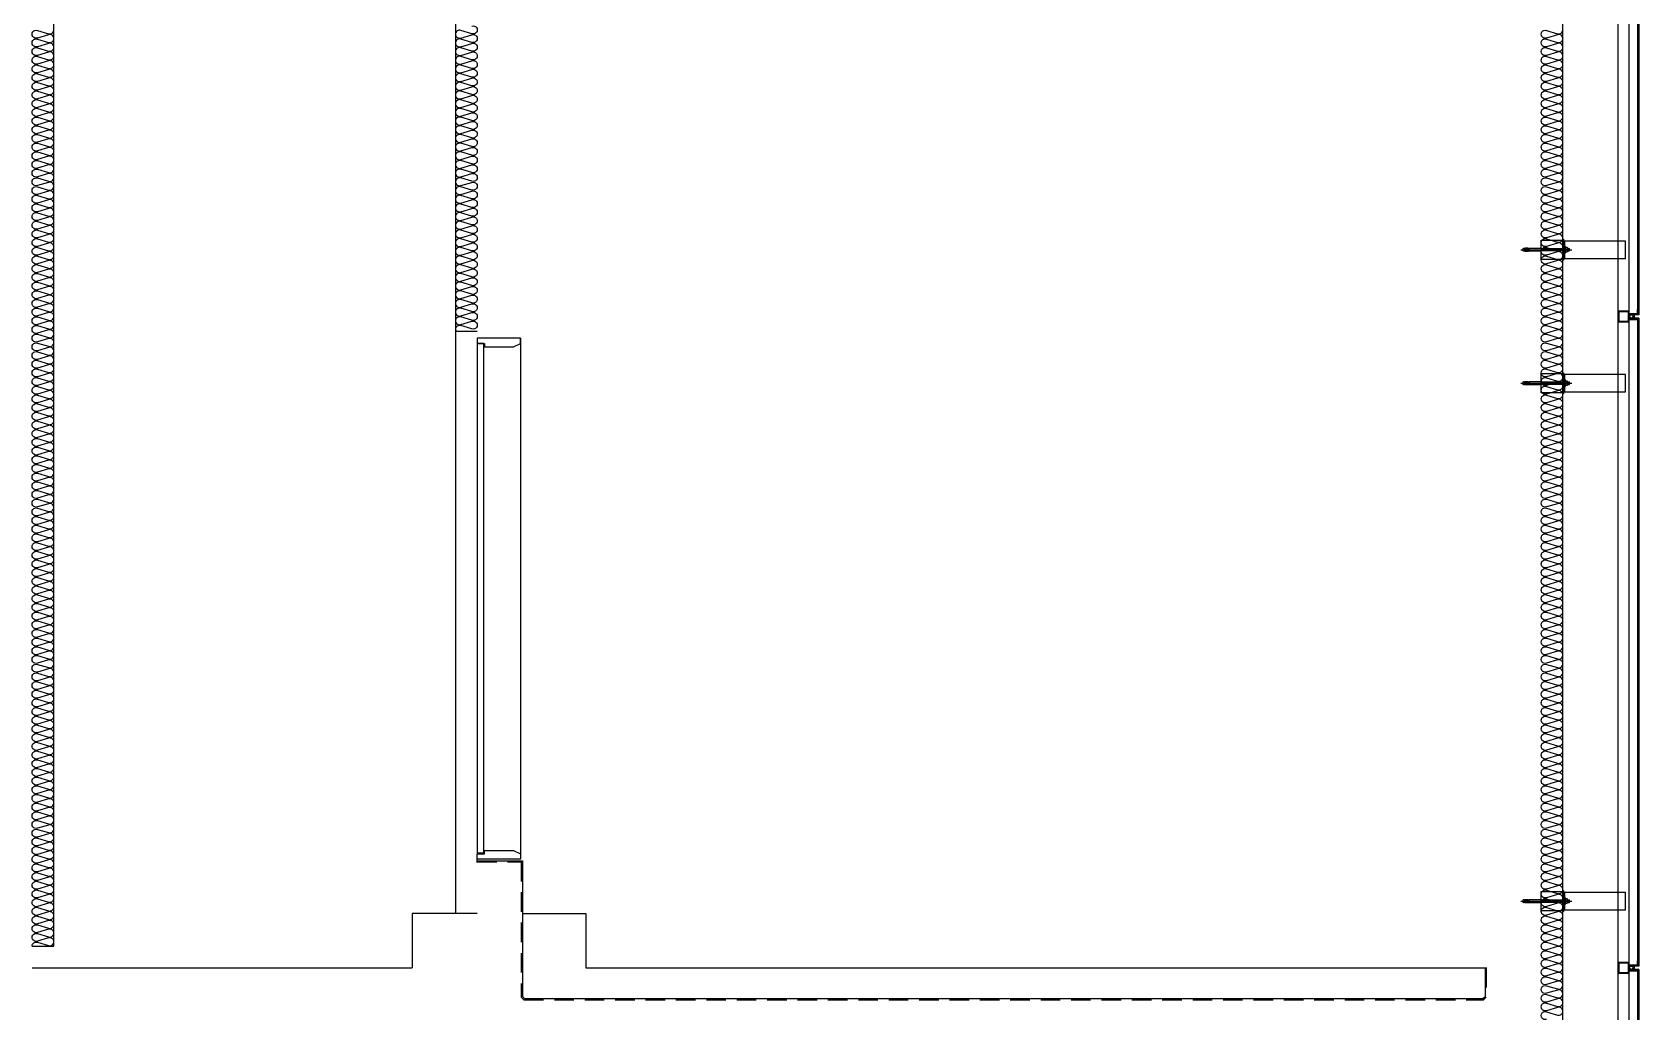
# Model space of a CAD drawing. Header units: millimetres. Extents: x 19868 to 801382, y -4805 to 85279.
# Drawn here: x 783338 to 790738, y 43476 to 47988 of the extents above; entities that cross this region are included whole.
import ezdxf

# ---------------------------------------------------------------- set-up
doc = ezdxf.new("R2010")
doc.units = ezdxf.units.MM
doc.header["$LTSCALE"] = 250
doc.linetypes.add('HID', pattern=[2.8, 1.8, -1])
for name, color, linetype in [('A-DOOR', 4, 'Continuous'), ('A-ELE8', 8, 'Continuous'), ('A-ETC-8', 8, 'Continuous'), ('A-FIN', 6, 'Continuous'), ('A-FIN-8', 8, 'Continuous'), ('A-WP', 1, 'HID'), ('ISL', 251, 'Continuous')]:
    doc.layers.add(name, color=color, linetype=linetype)

# ---------------------------------------------------------------- blocks, each defined once
blk = doc.blocks.new('A$C8ec3387b')
at = {"layer": 'A-DOOR', "linetype": 'Continuous'}
for points in [[(0, 2390), (-33, 2390), (-33, 2375), (-167, 2375), (-200, 2390), (-200, 2415), (0, 2415)], [(0, 45), (-30, 45), (-30, 2390), (0, 2390)], [(0, 40), (-33, 40), (-33, 55), (-167, 55), (-200, 40), (-200, 15), (0, 15)]]:
    blk.add_lwpolyline(points, close=True, dxfattribs=at)
at = {"layer": 'A-ELE8'}
blk.add_lwpolyline([(-200, 2415), (-200, 15)], dxfattribs=at)
blk = doc.blocks.new('A$C632c858f')
at = {"layer": 'A-ETC-8'}
blk.add_arc((-2.8, 0), 24, 341.82483, 18.17517, dxfattribs=at)
blk.add_ellipse((34, 0), major_axis=(7.59, 0), ratio=0.987937, dxfattribs=at)
blk = doc.blocks.new('A$Cae507117')
at = {"layer": 'A-ETC-8'}
for points in [[(-50, 0), (-50, -50), (0, -50), (0, 0)], [(-46.8, -3.2), (-46.8, -46.8), (-3.2, -46.8), (-3.2, -3.2)]]:
    blk.add_lwpolyline(points, close=True, dxfattribs=at)
blk = doc.blocks.new('너트 M12')
for p, q in [((-9, 0), (9, 0)), ((-9.5, -9), (-9.5, -0.5)), ((9, -9.5), (-9, -9.5)), ((0, -8.3), (0, -1.2)), ((9.5, -0.5), (9.5, -9))]:
    blk.add_line(p, q)
for centre, start, end in [((-9, -0.5), 90, 180), ((-9, -9), 180, 270), ((9, -0.5), 0, 90), ((9, -9), 270, 0)]:
    blk.add_arc(centre, 0.5, start, end)
at = {"extrusion": (0, 0, -1)}
for centre, major_axis, ratio, start_param, end_param in [((-4.8, -0.9), (-4.75, 0.31), 0.185359, -0.024388, 3.141593), ((4.8, -0.9), (4.75, 0.31), 0.185108, 3.141593, 6.30754), ((-4.8, -8.6), (4.75, 0.31), 0.187111, 0, 3.166211), ((4.8, -8.6), (-4.75, 0.31), 0.185991, 3.117121, 6.283185)]:
    blk.add_ellipse(centre, major_axis=major_axis, ratio=ratio, start_param=start_param, end_param=end_param, dxfattribs=at)
blk = doc.blocks.new('A$C5ebcaad0')
at = {"layer": 'A-ETC-8'}
for p, q in [((-439, -220.5), (-439, -229.5)), ((-437, -219), (-437.5, -219)), ((-426, -220.5), (-437, -219)), ((-431.6, -219.7), (-431.6, -221.5)), ((-415.6, -218.7), (-430.6, -218.7)), ((-426, -220.5), (-412, -220.5)), ((-415.6, -218.7), (-412.6, -218.7)), ((-412.6, -218.7), (-412.6, -231.2)), ((-412, -231), (-412, -219)), ((-409, -219), (-412, -219)), ((-409, -231), (-409, -219)), ((-355, -219), (-409, -219)), ((-355, -219), (-245.5, -219)), ((-234, -219), (-225.5, -219)), ((-234, -220.5), (-224, -220.5)), ((-225.5, -231), (-225.5, -219)), ((-224, -220.5), (-225.5, -219)), ((-224, -229.5), (-224, -220.5)), ((-449, -225), (-214, -225)), ((-437.5, -231), (-437, -231)), ((-437, -231), (-426, -229.5)), ((-431.6, -228.5), (-431.6, -230.2)), ((-431.1, -222.3), (-429.3, -223.5)), ((-431.1, -227.7), (-429.3, -226.5)), ((-430.6, -231.2), (-415.6, -231.2)), ((-421.1, -224), (-427.7, -224)), ((-421.1, -226), (-427.7, -226)), ((-426, -229.5), (-412, -229.5)), ((-420.6, -223.5), (-420.6, -223)), ((-420.6, -227), (-420.6, -226.5)), ((-416.6, -227), (-416.6, -223)), ((-415.6, -231.2), (-412.6, -231.2)), ((-412, -231), (-409, -231)), ((-409, -231), (-355, -231)), ((-245.5, -231), (-355, -231)), ((-234.2, -229.5), (-224, -229.5)), ((-234, -231), (-225.5, -231)), ((-224, -229.5), (-225.5, -231))]:
    blk.add_line(p, q, dxfattribs=at)
for points in [[(-255, -180.5), (-255, -269.5), (-355, -269.5), (-355, -180.5)], [(33.5, -185), (-251.5, -185), (-251.5, -265), (33.5, -265)], [(-251.5, -265), (-245.5, -265), (-245.5, -185), (-251.5, -185)], [(-245.5, -210), (-245.5, -240), (-243.5, -240), (-243.5, -210)]]:
    blk.add_lwpolyline(points, close=True, dxfattribs=at)
blk.add_lwpolyline([(-251.5, -177.5), (-251.5, -272.5, -0.414214), (-252.5, -273.5), (-255, -273.5), (-255, -176.5), (-252.5, -176.5, -0.414214)], format="xyb", close=True, dxfattribs=at)
for centre, radius, start, end in [((-437.5, -220.5), 1.5, 90, 180), ((-430.6, -219.7), 1, 90, 180), ((-430.6, -221.5), 1, 180, 236.30993), ((-418.6, -223), 2, 90, 180), ((-418.6, -223), 2, 0, 90), ((-437.5, -229.5), 1.5, 180, 270), ((-430.6, -228.5), 1, 123.69007, 180), ((-430.6, -230.2), 1, 180, 270), ((-427.7, -221), 3, 236.30993, 270), ((-427.7, -229), 3, 90, 123.69007), ((-421.1, -223.5), 0.5, 270, 0), ((-421.1, -226.5), 0.5, 0, 90), ((-418.6, -227), 2, 180, 270), ((-418.6, -227), 2, 270, 0)]:
    blk.add_arc(centre, radius, start, end, dxfattribs=at)
at = {"layer": 'A-ETC-8', "xscale": -1, "rotation": 90}
blk.add_blockref('너트 M12', (-243.5, -225), dxfattribs=at)

msp = doc.modelspace()

# ---------------------------------------------------------------- linework, layer by layer
at = {"layer": 'A-ELE8'}
msp.add_line((785288.2, 46608.9), (785288.2, 43928.9), dxfattribs=at)
at = {"layer": 'A-ETC-8'}
for p, q in [((790643.2, 35608.9), (790643.2, 76146.7)), ((790693.2, 35608.9), (790693.2, 76146.7))]:
    msp.add_line(p, q, dxfattribs=at)
at = {"layer": 'A-ETC-8', "elevation": 0}
for points in [[(790730.2, 46690.4), (790695.2, 46690.4), (790695.2, 46679.4), (790693.2, 46679.4), (790693.2, 46692.4), (790728.6, 46692.4, -0.226541), (790732.2, 46696.1), (790732.2, 46710.8), (790734.2, 46710.8), (790734.2, 46694.4, 0.414214)], [(790730.2, 46667.4), (790695.2, 46667.4), (790695.2, 46678.4), (790693.2, 46678.4), (790693.2, 46665.4), (790728.6, 46665.4, 0.226541), (790732.2, 46661.8), (790732.2, 46647.1), (790734.2, 46647.1), (790734.2, 46663.4, -0.414214)], [(790730.2, 43690.4), (790695.2, 43690.4), (790695.2, 43679.4), (790693.2, 43679.4), (790693.2, 43692.4), (790728.6, 43692.4, -0.226541), (790732.2, 43696.1), (790732.2, 43710.8), (790734.2, 43710.8), (790734.2, 43694.4, 0.414214)], [(790730.2, 43667.4), (790695.2, 43667.4), (790695.2, 43678.4), (790693.2, 43678.4), (790693.2, 43665.4), (790728.6, 43665.4, 0.226541), (790732.2, 43661.8), (790732.2, 43647.1), (790734.2, 43647.1), (790734.2, 43663.4, -0.414214)]]:
    msp.add_lwpolyline(points, format="xyb", close=True, dxfattribs=at)
at = {"layer": 'A-FIN'}
for p, q in [((785388.2, 43928.9), (785088.2, 43928.9)), ((785088.2, 43928.9), (785088.2, 43678.9)), ((785596.2, 43928.9), (785888.2, 43928.9)), ((785888.2, 43928.9), (785888.2, 43678.9)), ((783338.2, 43678.9), (785088.2, 43678.9)), ((785888.2, 43678.9), (790038.2, 43678.9))]:
    msp.add_line(p, q, dxfattribs=at)
for points in [[(790734.2, 46690.4), (790734.2, 49667.4)], [(790738.2, 49671.4), (790738.2, 46686.4)], [(790734.2, 43690.4), (790734.2, 46667.4)], [(790738.2, 46671.4), (790738.2, 43686.4)], [(790734.2, 41140.4), (790734.2, 43667.4)], [(790738.2, 43671.4), (790738.2, 41136.4)]]:
    msp.add_lwpolyline(points, dxfattribs=at)
at = {"layer": 'A-FIN', "elevation": 0}
for points in [[(790738.2, 46686.4), (790697.2, 46686.4), (790697.2, 46690.4), (790734.2, 46690.4)], [(790738.2, 46671.4), (790738.2, 46671.4), (790697.2, 46671.4), (790697.2, 46667.4), (790734.2, 46667.4)], [(790738.2, 46667.4), (790738.2, 46671.4)], [(790738.2, 43686.4), (790697.2, 43686.4), (790697.2, 43690.4), (790734.2, 43690.4)], [(790738.2, 43671.4), (790738.2, 43671.4), (790697.2, 43671.4), (790697.2, 43667.4), (790734.2, 43667.4)], [(790738.2, 43667.4), (790738.2, 43671.4)]]:
    msp.add_lwpolyline(points, dxfattribs=at)
at = {"layer": 'A-FIN-8'}
for p, q in [((785388.2, 44163.9), (785388.2, 44178.9)), ((785388.2, 44171.9), (785596.2, 44171.9)), ((785596.2, 44171.9), (785596.2, 43547.1)), ((790030.2, 43678.9), (790030.2, 43547.1)), ((785606.4, 43536.9), (785596.2, 43547.1)), ((785606.4, 43536.9), (790020, 43536.9)), ((790020, 43536.9), (790030.2, 43547.1))]:
    msp.add_line(p, q, dxfattribs=at)
at = {"layer": 'A-WP', "ltscale": 0.2}
for p, q in [((785603.4, 43531.9), (785591.2, 43544.1)), ((785603.4, 43531.9), (790023.1, 43531.9)), ((790023.1, 43531.9), (790035.2, 43544.1))]:
    msp.add_line(p, q, dxfattribs=at)
at = {"layer": 'A-WP', "linetype": 'HID', "ltscale": 0.2}
for points in [[(785388.2, 44166.9), (785591.2, 44166.9), (785591.2, 43544.1)], [(790035.2, 43678.9), (790035.2, 43544.1)]]:
    msp.add_lwpolyline(points, dxfattribs=at)
at = {"layer": 'ISL'}
for p, q in [((790388.2, 33878.9), (790388.2, 76128.9)), ((785388.2, 46608.9), (785288.2, 46608.9)), ((783338.2, 43778.9), (783438.2, 43778.9))]:
    msp.add_line(p, q, dxfattribs=at)
msp.add_lwpolyline([(783438.2, 43778.9), (783438.2, 52298.9), (784888.2, 52298.9), (784888.2, 51178.9), (785288.2, 51178.9), (785288.2, 46608.9)], dxfattribs=at)
for points in [[(783338.2, 43778.9, -0.509039), (783362.4, 43796.6), (783414, 43781.3, 0.509267), (783438.2, 43799, 0.509267), (783414, 43816.6), (783362.4, 43801.3, -1.372593), (783362.4, 43836.6), (783414, 43821.3, 0.509267), (783438.2, 43839, 0.509267), (783414, 43856.6), (783362.4, 43841.3, -1.372593), (783362.4, 43876.6), (783414, 43861.3, 0.509267), (783438.2, 43879, 0.509267), (783414, 43896.6), (783362.4, 43881.3, -1.372593), (783362.4, 43916.6), (783414, 43901.3, 0.509267), (783438.2, 43919, 0.509267), (783414, 43936.6), (783362.4, 43921.3, -1.372593), (783362.4, 43956.6), (783414, 43941.3, 0.509267), (783438.2, 43959, 0.509267), (783414, 43976.6), (783362.4, 43961.3, -1.372593), (783362.4, 43996.6), (783414, 43981.3, 0.509267), (783438.2, 43999, 0.509267), (783414, 44016.6), (783362.4, 44001.3, -1.372593), (783362.4, 44036.6), (783414, 44021.3, 0.509267), (783438.2, 44039, 0.509267), (783414, 44056.6), (783362.4, 44041.3, -1.372593), (783362.4, 44076.6), (783414, 44061.3, 0.509267), (783438.2, 44079, 0.509267), (783414, 44096.6), (783362.4, 44081.3, -1.372593), (783362.4, 44116.6), (783414, 44101.3, 0.509267), (783438.2, 44119, 0.509267), (783414, 44136.6), (783362.4, 44121.3, -1.372593), (783362.4, 44156.6), (783414, 44141.3, 0.509267), (783438.2, 44159, 0.509267), (783414, 44176.6), (783362.4, 44161.3, -1.372593), (783362.4, 44196.6), (783414, 44181.3, 0.509267), (783438.2, 44199, 0.509267), (783414, 44216.6), (783362.4, 44201.3, -1.372593), (783362.4, 44236.6), (783414, 44221.3, 0.509267), (783438.2, 44239, 0.509267), (783414, 44256.6), (783362.4, 44241.3, -1.372593), (783362.4, 44276.6), (783414, 44261.3, 0.509267), (783438.2, 44279, 0.509267), (783414, 44296.6), (783362.4, 44281.3, -1.372593), (783362.4, 44316.6), (783414, 44301.3, 0.509267), (783438.2, 44319, 0.509267), (783414, 44336.6), (783362.4, 44321.3, -1.372593), (783362.4, 44356.6), (783414, 44341.3, 0.509267), (783438.2, 44359, 0.509267), (783414, 44376.6), (783362.4, 44361.3, -1.372593), (783362.4, 44396.6), (783414, 44381.3, 0.509267), (783438.2, 44399, 0.509267), (783414, 44416.6), (783362.4, 44401.3, -1.372593), (783362.4, 44436.6), (783414, 44421.3, 0.509267), (783438.2, 44439, 0.509267), (783414, 44456.6), (783362.4, 44441.3, -1.372593), (783362.4, 44476.6), (783414, 44461.3, 0.509267), (783438.2, 44479, 0.509267), (783414, 44496.6), (783362.4, 44481.3, -1.372593), (783362.4, 44516.6), (783414, 44501.3, 0.509267), (783438.2, 44519, 0.509267), (783414, 44536.6), (783362.4, 44521.3, -1.372593), (783362.4, 44556.6), (783414, 44541.3, 0.509267), (783438.2, 44559, 0.509267), (783414, 44576.6), (783362.4, 44561.3, -1.372593), (783362.4, 44596.6), (783414, 44581.3, 0.509267), (783438.2, 44599, 0.509267), (783414, 44616.6), (783362.4, 44601.3, -1.372593), (783362.4, 44636.6), (783414, 44621.3, 0.509267), (783438.2, 44639, 0.509267), (783414, 44656.6), (783362.4, 44641.3, -1.372593), (783362.4, 44676.6), (783414, 44661.3, 0.509267), (783438.2, 44679, 0.509267), (783414, 44696.6), (783362.4, 44681.3, -1.372593), (783362.4, 44716.6), (783414, 44701.3, 0.509267), (783438.2, 44719, 0.509267), (783414, 44736.6), (783362.4, 44721.3, -1.372593), (783362.4, 44756.6), (783414, 44741.3, 0.509267), (783438.2, 44759, 0.509267), (783414, 44776.6), (783362.4, 44761.3, -1.372593), (783362.4, 44796.6), (783414, 44781.3, 0.509267), (783438.2, 44799, 0.509267), (783414, 44816.6), (783362.4, 44801.3, -1.372593), (783362.4, 44836.6), (783414, 44821.3, 0.509267), (783438.2, 44839, 0.509267), (783414, 44856.6), (783362.4, 44841.3, -1.372593), (783362.4, 44876.6), (783414, 44861.3, 0.509267), (783438.2, 44879, 0.509267), (783414, 44896.6), (783362.4, 44881.3, -1.372593), (783362.4, 44916.6), (783414, 44901.3, 0.509267), (783438.2, 44919, 0.509267), (783414, 44936.6), (783362.4, 44921.3, -1.372593), (783362.4, 44956.6), (783414, 44941.3, 0.509267), (783438.2, 44959, 0.509267), (783414, 44976.6), (783362.4, 44961.3, -1.372593), (783362.4, 44996.6), (783414, 44981.3, 0.509267), (783438.2, 44999, 0.509267), (783414, 45016.6), (783362.4, 45001.3, -1.372593), (783362.4, 45036.6), (783414, 45021.3, 0.509267), (783438.2, 45039, 0.509267), (783414, 45056.6), (783362.4, 45041.3, -1.372593), (783362.4, 45076.6), (783414, 45061.3, 0.509267), (783438.2, 45079, 0.509267), (783414, 45096.6), (783362.4, 45081.3, -1.372593), (783362.4, 45116.6), (783414, 45101.3, 0.509267), (783438.2, 45119, 0.509267), (783414, 45136.6), (783362.4, 45121.3, -1.372593), (783362.4, 45156.6), (783414, 45141.3, 0.509267), (783438.2, 45159, 0.509267), (783414, 45176.6), (783362.4, 45161.3, -1.372593), (783362.4, 45196.6), (783414, 45181.3, 0.509267), (783438.2, 45199, 0.509267), (783414, 45216.6), (783362.4, 45201.3, -1.372593), (783362.4, 45236.6), (783414, 45221.3, 0.509267), (783438.2, 45239, 0.509267), (783414, 45256.6), (783362.4, 45241.3, -1.372593), (783362.4, 45276.6), (783414, 45261.3, 0.509267), (783438.2, 45279, 0.509267), (783414, 45296.6), (783362.4, 45281.3, -1.372593), (783362.4, 45316.6), (783414, 45301.3, 0.509267), (783438.2, 45319, 0.509267), (783414, 45336.6), (783362.4, 45321.3, -1.372593), (783362.4, 45356.6), (783414, 45341.3, 0.509267), (783438.2, 45359, 0.509267), (783414, 45376.6), (783362.4, 45361.3, -1.372593), (783362.4, 45396.6), (783414, 45381.3, 0.509267), (783438.2, 45399, 0.509267), (783414, 45416.6), (783362.4, 45401.3, -1.372593), (783362.4, 45436.6), (783414, 45421.3, 0.509267), (783438.2, 45439, 0.509267), (783414, 45456.6), (783362.4, 45441.3, -1.372593), (783362.4, 45476.6), (783414, 45461.3, 0.509267), (783438.2, 45479, 0.509267), (783414, 45496.6), (783362.4, 45481.3, -1.372593), (783362.4, 45516.6), (783414, 45501.3, 0.509267), (783438.2, 45519, 0.509267), (783414, 45536.6), (783362.4, 45521.3, -1.372593), (783362.4, 45556.6), (783414, 45541.3, 0.509267), (783438.2, 45559, 0.509267), (783414, 45576.6), (783362.4, 45561.3, -1.372593), (783362.4, 45596.6), (783414, 45581.3, 0.509267), (783438.2, 45599, 0.509267), (783414, 45616.6), (783362.4, 45601.3, -1.372593), (783362.4, 45636.6), (783414, 45621.3, 0.509267), (783438.2, 45639, 0.509267), (783414, 45656.6), (783362.4, 45641.3, -1.372593), (783362.4, 45676.6), (783414, 45661.3, 0.509267), (783438.2, 45679, 0.509267), (783414, 45696.6), (783362.4, 45681.3, -1.372593), (783362.4, 45716.6), (783414, 45701.3, 0.509267), (783438.2, 45719, 0.509267), (783414, 45736.6), (783362.4, 45721.3, -1.372593), (783362.4, 45756.6), (783414, 45741.3, 0.509267), (783438.2, 45759, 0.509267), (783414, 45776.6), (783362.4, 45761.3, -1.372593), (783362.4, 45796.6), (783414, 45781.3, 0.509267), (783438.2, 45799, 0.509267), (783414, 45816.6), (783362.4, 45801.3, -1.372593), (783362.4, 45836.6), (783414, 45821.3, 0.509267), (783438.2, 45839, 0.509267), (783414, 45856.6), (783362.4, 45841.3, -1.372593), (783362.4, 45876.6), (783414, 45861.3, 0.509267), (783438.2, 45879, 0.509267), (783414, 45896.6), (783362.4, 45881.3, -1.372593), (783362.4, 45916.6), (783414, 45901.3, 0.509267), (783438.2, 45919, 0.509267), (783414, 45936.6), (783362.4, 45921.3, -1.372593), (783362.4, 45956.6), (783414, 45941.3, 0.509267), (783438.2, 45959, 0.509267), (783414, 45976.6), (783362.4, 45961.3, -1.372593), (783362.4, 45996.6), (783414, 45981.3, 0.509267), (783438.2, 45999, 0.509267), (783414, 46016.6), (783362.4, 46001.3, -1.372593), (783362.4, 46036.6), (783414, 46021.3, 0.509267), (783438.2, 46039, 0.509267), (783414, 46056.6), (783362.4, 46041.3, -1.372593), (783362.4, 46076.6), (783414, 46061.3, 0.509267), (783438.2, 46079, 0.509267), (783414, 46096.6), (783362.4, 46081.3, -1.372593), (783362.4, 46116.6), (783414, 46101.3, 0.509267), (783438.2, 46119, 0.509267), (783414, 46136.6), (783362.4, 46121.3, -1.372593), (783362.4, 46156.6), (783414, 46141.3, 0.509267), (783438.2, 46159, 0.509267), (783414, 46176.6), (783362.4, 46161.3, -1.372593), (783362.4, 46196.6), (783414, 46181.3, 0.509267), (783438.2, 46199, 0.509267), (783414, 46216.6), (783362.4, 46201.3, -1.372593), (783362.4, 46236.6), (783414, 46221.3, 0.509267), (783438.2, 46239, 0.509267), (783414, 46256.6), (783362.4, 46241.3, -1.372593), (783362.4, 46276.6), (783414, 46261.3, 0.509267), (783438.2, 46279, 0.509267), (783414, 46296.6), (783362.4, 46281.3, -1.372593), (783362.4, 46316.6), (783414, 46301.3, 0.509267), (783438.2, 46319, 0.509267), (783414, 46336.6), (783362.4, 46321.3, -1.372593), (783362.4, 46356.6), (783414, 46341.3, 0.509267), (783438.2, 46359, 0.509267), (783414, 46376.6), (783362.4, 46361.3, -1.372593), (783362.4, 46396.6), (783414, 46381.3, 0.509267), (783438.2, 46399, 0.509267), (783414, 46416.6), (783362.4, 46401.3, -1.372593), (783362.4, 46436.6), (783414, 46421.3, 0.509267), (783438.2, 46439, 0.509267), (783414, 46456.6), (783362.4, 46441.3, -1.372593), (783362.4, 46476.6), (783414, 46461.3, 0.509267), (783438.2, 46479, 0.509267), (783414, 46496.6), (783362.4, 46481.3, -1.372593), (783362.4, 46516.6), (783414, 46501.3, 0.509267), (783438.2, 46519, 0.509267), (783414, 46536.6), (783362.4, 46521.3, -1.372593), (783362.4, 46556.6), (783414, 46541.3, 0.509267), (783438.2, 46559, 0.509267), (783414, 46576.6), (783362.4, 46561.3, -1.372593), (783362.4, 46596.6), (783414, 46581.3, 0.509267), (783438.2, 46599, 0.509267), (783414, 46616.6), (783362.4, 46601.3, -1.372593), (783362.4, 46636.6), (783414, 46621.3, 0.509267), (783438.2, 46639, 0.509267), (783414, 46656.6), (783362.4, 46641.3, -1.372593), (783362.4, 46676.6), (783414, 46661.3, 0.509267), (783438.2, 46679, 0.509267), (783414, 46696.6), (783362.4, 46681.3, -1.372593), (783362.4, 46716.6), (783414, 46701.3, 0.509267), (783438.2, 46719, 0.509267), (783414, 46736.6), (783362.4, 46721.3, -1.372593), (783362.4, 46756.6), (783414, 46741.3, 0.509267), (783438.2, 46759, 0.509267), (783414, 46776.6), (783362.4, 46761.3, -1.372593), (783362.4, 46796.6), (783414, 46781.3, 0.509267), (783438.2, 46799, 0.509267), (783414, 46816.6), (783362.4, 46801.3, -1.372593), (783362.4, 46836.6), (783414, 46821.3, 0.509267), (783438.2, 46839, 0.509267), (783414, 46856.6), (783362.4, 46841.3, -1.372593), (783362.4, 46876.6), (783414, 46861.3, 0.509267), (783438.2, 46879, 0.509267), (783414, 46896.6), (783362.4, 46881.3, -1.372593), (783362.4, 46916.6), (783414, 46901.3, 0.509267), (783438.2, 46919, 0.509267), (783414, 46936.6), (783362.4, 46921.3, -1.372593), (783362.4, 46956.6), (783414, 46941.3, 0.509267), (783438.2, 46959, 0.509267), (783414, 46976.6), (783362.4, 46961.3, -1.372593), (783362.4, 46996.6), (783414, 46981.3, 0.509267), (783438.2, 46999, 0.509267), (783414, 47016.6), (783362.4, 47001.3, -1.372593), (783362.4, 47036.6), (783414, 47021.3, 0.509267), (783438.2, 47039, 0.509267), (783414, 47056.6), (783362.4, 47041.3, -1.372593), (783362.4, 47076.6), (783414, 47061.3, 0.509267), (783438.2, 47079, 0.509267), (783414, 47096.6), (783362.4, 47081.3, -1.372593), (783362.4, 47116.6), (783414, 47101.3, 0.509267), (783438.2, 47119, 0.509267), (783414, 47136.6), (783362.4, 47121.3, -1.372593), (783362.4, 47156.6), (783414, 47141.3, 0.509267), (783438.2, 47159, 0.509267), (783414, 47176.6), (783362.4, 47161.3, -1.372593), (783362.4, 47196.6), (783414, 47181.3, 0.509267), (783438.2, 47199, 0.509267), (783414, 47216.6), (783362.4, 47201.3, -1.372593), (783362.4, 47236.6), (783414, 47221.3, 0.509267), (783438.2, 47239, 0.509267), (783414, 47256.6), (783362.4, 47241.3, -1.372593), (783362.4, 47276.6), (783414, 47261.3, 0.509267), (783438.2, 47279, 0.509267), (783414, 47296.6), (783362.4, 47281.3, -1.372593), (783362.4, 47316.6), (783414, 47301.3, 0.509267), (783438.2, 47319, 0.509267), (783414, 47336.6), (783362.4, 47321.3, -1.372593), (783362.4, 47356.6), (783414, 47341.3, 0.509267), (783438.2, 47359, 0.509267), (783414, 47376.6), (783362.4, 47361.3, -1.372593), (783362.4, 47396.6), (783414, 47381.3, 0.509267), (783438.2, 47399, 0.509267), (783414, 47416.6), (783362.4, 47401.3, -1.372593), (783362.4, 47436.6), (783414, 47421.3, 0.509267), (783438.2, 47439, 0.509267), (783414, 47456.6), (783362.4, 47441.3, -1.372593), (783362.4, 47476.6), (783414, 47461.3, 0.509267), (783438.2, 47479, 0.509267), (783414, 47496.6), (783362.4, 47481.3, -1.372593), (783362.4, 47516.6), (783414, 47501.3, 0.509267), (783438.2, 47519, 0.509267), (783414, 47536.6), (783362.4, 47521.3, -1.372593), (783362.4, 47556.6), (783414, 47541.3, 0.509267), (783438.2, 47559, 0.509267), (783414, 47576.6), (783362.4, 47561.3, -1.372593), (783362.4, 47596.6), (783414, 47581.3, 0.509267), (783438.2, 47599, 0.509267), (783414, 47616.6), (783362.4, 47601.3, -1.372593), (783362.4, 47636.6), (783414, 47621.3, 0.509267), (783438.2, 47639, 0.509267), (783414, 47656.6), (783362.4, 47641.3, -1.372593), (783362.4, 47676.6), (783414, 47661.3, 0.509267), (783438.2, 47679, 0.509267), (783414, 47696.6), (783362.4, 47681.3, -1.372593), (783362.4, 47716.6), (783414, 47701.3, 0.509267), (783438.2, 47719, 0.509267), (783414, 47736.6), (783362.4, 47721.3, -1.372593), (783362.4, 47756.6), (783414, 47741.3, 0.509267), (783438.2, 47759, 0.509267), (783414, 47776.6), (783362.4, 47761.3, -1.372593), (783362.4, 47796.6), (783414, 47781.3, 0.509267), (783438.2, 47799, 0.509267), (783414, 47816.6), (783362.4, 47801.3, -1.372593), (783362.4, 47836.6), (783414, 47821.3, 0.509267), (783438.2, 47839, 0.509267), (783414, 47856.6), (783362.4, 47841.3, -1.372593), (783362.4, 47876.6), (783414, 47861.3, 0.509267), (783438.2, 47879, 0.509267), (783414, 47896.6), (783362.4, 47881.3, -1.372593), (783362.4, 47916.6), (783414, 47901.3, 0.509267), (783438.2, 47919, 0.509267), (783414, 47936.6), (783362.4, 47921.3, -1.372593), (783362.4, 47956.6), (783414, 47941.3, 0.509267), (783438.2, 47959, 0.509267), (783414, 47976.6), (783362.4, 47961.3, -1.372593), (783362.4, 47996.6), (783414, 47981.3, 0.509267), (783438.2, 47999, 0.509267)], [(785364, 48016.6, -1.372593), (785364, 47981.3), (785312.4, 47996.6, 0.509267), (785288.2, 47978.9, 0.509267), (785312.4, 47961.3), (785364, 47976.6, -1.372593), (785364, 47941.3), (785312.4, 47956.6, 0.509267), (785288.2, 47938.9, 0.509267), (785312.4, 47921.3), (785364, 47936.6, -1.372593), (785364, 47901.3), (785312.4, 47916.6, 0.509267), (785288.2, 47898.9, 0.509267), (785312.4, 47881.3), (785364, 47896.6, -1.372593), (785364, 47861.3), (785312.4, 47876.6, 0.509267), (785288.2, 47858.9, 0.509267), (785312.4, 47841.3), (785364, 47856.6, -1.372593), (785364, 47821.3), (785312.4, 47836.6, 0.509267), (785288.2, 47818.9, 0.509267), (785312.4, 47801.3), (785364, 47816.6, -1.372593), (785364, 47781.3), (785312.4, 47796.6, 0.509267), (785288.2, 47778.9, 0.509267), (785312.4, 47761.3), (785364, 47776.6, -1.372593), (785364, 47741.3), (785312.4, 47756.6, 0.509267), (785288.2, 47738.9, 0.509267), (785312.4, 47721.3), (785364, 47736.6, -1.372593), (785364, 47701.3), (785312.4, 47716.6, 0.509267), (785288.2, 47698.9, 0.509267), (785312.4, 47681.3), (785364, 47696.6, -1.372593), (785364, 47661.3), (785312.4, 47676.6, 0.509267), (785288.2, 47658.9, 0.509267), (785312.4, 47641.3), (785364, 47656.6, -1.372593), (785364, 47621.3), (785312.4, 47636.6, 0.509267), (785288.2, 47618.9, 0.509267), (785312.4, 47601.3), (785364, 47616.6, -1.372593), (785364, 47581.3), (785312.4, 47596.6, 0.509267), (785288.2, 47578.9, 0.509267), (785312.4, 47561.3), (785364, 47576.6, -1.372593), (785364, 47541.3), (785312.4, 47556.6, 0.509267), (785288.2, 47538.9, 0.509267), (785312.4, 47521.3), (785364, 47536.6, -1.372593), (785364, 47501.3), (785312.4, 47516.6, 0.509267), (785288.2, 47498.9, 0.509267), (785312.4, 47481.3), (785364, 47496.6, -1.372593), (785364, 47461.3), (785312.4, 47476.6, 0.509267), (785288.2, 47458.9, 0.509267), (785312.4, 47441.3), (785364, 47456.6, -1.372593), (785364, 47421.3), (785312.4, 47436.6, 0.509267), (785288.2, 47418.9, 0.509267), (785312.4, 47401.3), (785364, 47416.6, -1.372593), (785364, 47381.3), (785312.4, 47396.6, 0.509267), (785288.2, 47378.9, 0.509267), (785312.4, 47361.3), (785364, 47376.6, -1.372593), (785364, 47341.3), (785312.4, 47356.6, 0.509267), (785288.2, 47338.9, 0.509267), (785312.4, 47321.3), (785364, 47336.6, -1.372593), (785364, 47301.3), (785312.4, 47316.6, 0.509267), (785288.2, 47298.9, 0.509267), (785312.4, 47281.3), (785364, 47296.6, -1.372593), (785364, 47261.3), (785312.4, 47276.6, 0.509267), (785288.2, 47258.9, 0.509267), (785312.4, 47241.3), (785364, 47256.6, -1.372593), (785364, 47221.3), (785312.4, 47236.6, 0.509267), (785288.2, 47218.9, 0.509267), (785312.4, 47201.3), (785364, 47216.6, -1.372593), (785364, 47181.3), (785312.4, 47196.6, 0.509267), (785288.2, 47178.9, 0.509267), (785312.4, 47161.3), (785364, 47176.6, -1.372593), (785364, 47141.3), (785312.4, 47156.6, 0.509267), (785288.2, 47138.9, 0.509267), (785312.4, 47121.3), (785364, 47136.6, -1.372593), (785364, 47101.3), (785312.4, 47116.6, 0.509267), (785288.2, 47098.9, 0.509267), (785312.4, 47081.3), (785364, 47096.6, -1.372593), (785364, 47061.3), (785312.4, 47076.6, 0.509267), (785288.2, 47058.9, 0.509267), (785312.4, 47041.3), (785364, 47056.6, -1.372593), (785364, 47021.3), (785312.4, 47036.6, 0.509267), (785288.2, 47018.9, 0.509267), (785312.4, 47001.3), (785364, 47016.6, -1.372593), (785364, 46981.3), (785312.4, 46996.6, 0.509267), (785288.2, 46978.9, 0.509267), (785312.4, 46961.3), (785364, 46976.6, -1.372593), (785364, 46941.3), (785312.4, 46956.6, 0.509267), (785288.2, 46938.9, 0.509267), (785312.4, 46921.3), (785364, 46936.6, -1.372593), (785364, 46901.3), (785312.4, 46916.6, 0.509267), (785288.2, 46898.9, 0.509267), (785312.4, 46881.3), (785364, 46896.6, -1.372593), (785364, 46861.3), (785312.4, 46876.6, 0.509267), (785288.2, 46858.9, 0.509267), (785312.4, 46841.3), (785364, 46856.6, -1.372593), (785364, 46821.3), (785312.4, 46836.6, 0.509267), (785288.2, 46818.9, 0.509267), (785312.4, 46801.3), (785364, 46816.6, -1.372593), (785364, 46781.3), (785312.4, 46796.6, 0.509267), (785288.2, 46778.9, 0.509267), (785312.4, 46761.3), (785364, 46776.6, -1.372593), (785364, 46741.3), (785312.4, 46756.6, 0.509267), (785288.2, 46738.9, 0.509267), (785312.4, 46721.3), (785364, 46736.6, -1.372593), (785364, 46701.3), (785312.4, 46716.6, 0.509267), (785288.2, 46698.9, 0.509267), (785312.4, 46681.3), (785364, 46696.6, -1.372593), (785364, 46661.3), (785312.4, 46676.6, 0.509267), (785288.2, 46658.9, 0.509267), (785312.4, 46641.3), (785364, 46656.6, -1.372593), (785364, 46621.3), (785312.4, 46636.6, 0.509267), (785288.2, 46618.9, 0.143017), (785291.1, 46608.9, 0.143017)], [(790312.4, 43441.3, -1.372593), (790312.4, 43476.6), (790364, 43461.3, 0.509267), (790388.2, 43479, 0.509267), (790364, 43496.6), (790312.4, 43481.3, -1.372593), (790312.4, 43516.6), (790364, 43501.3, 0.509267), (790388.2, 43519, 0.509267), (790364, 43536.6), (790312.4, 43521.3, -1.372593), (790312.4, 43556.6), (790364, 43541.3, 0.509267), (790388.2, 43559, 0.509267), (790364, 43576.6), (790312.4, 43561.3, -1.372593), (790312.4, 43596.6), (790364, 43581.3, 0.509267), (790388.2, 43599, 0.509267), (790364, 43616.6), (790312.4, 43601.3, -1.372593), (790312.4, 43636.6), (790364, 43621.3, 0.509267), (790388.2, 43639, 0.509267), (790364, 43656.6), (790312.4, 43641.3, -1.372593), (790312.4, 43676.6), (790364, 43661.3, 0.509267), (790388.2, 43679, 0.509267), (790364, 43696.6), (790312.4, 43681.3, -1.372593), (790312.4, 43716.6), (790364, 43701.3, 0.509267), (790388.2, 43719, 0.509267), (790364, 43736.6), (790312.4, 43721.3, -1.372593), (790312.4, 43756.6), (790364, 43741.3, 0.509267), (790388.2, 43759, 0.509267), (790364, 43776.6), (790312.4, 43761.3, -1.372593), (790312.4, 43796.6), (790364, 43781.3, 0.509267), (790388.2, 43799, 0.509267), (790364, 43816.6), (790312.4, 43801.3, -1.372593), (790312.4, 43836.6), (790364, 43821.3, 0.509267), (790388.2, 43839, 0.509267), (790364, 43856.6), (790312.4, 43841.3, -1.372593), (790312.4, 43876.6), (790364, 43861.3, 0.509267), (790388.2, 43879, 0.509267), (790364, 43896.6), (790312.4, 43881.3, -1.372593), (790312.4, 43916.6), (790364, 43901.3, 0.509267), (790388.2, 43919, 0.509267), (790364, 43936.6), (790312.4, 43921.3, -1.372593), (790312.4, 43956.6), (790364, 43941.3, 0.509267), (790388.2, 43959, 0.509267), (790364, 43976.6), (790312.4, 43961.3, -1.372593), (790312.4, 43996.6), (790364, 43981.3, 0.509267), (790388.2, 43999, 0.509267), (790364, 44016.6), (790312.4, 44001.3, -1.372593), (790312.4, 44036.6), (790364, 44021.3, 0.509267), (790388.2, 44039, 0.509267), (790364, 44056.6), (790312.4, 44041.3, -1.372593), (790312.4, 44076.6), (790364, 44061.3, 0.509267), (790388.2, 44079, 0.509267), (790364, 44096.6), (790312.4, 44081.3, -1.372593), (790312.4, 44116.6), (790364, 44101.3, 0.509267), (790388.2, 44119, 0.509267), (790364, 44136.6), (790312.4, 44121.3, -1.372593), (790312.4, 44156.6), (790364, 44141.3, 0.509267), (790388.2, 44159, 0.509267), (790364, 44176.6), (790312.4, 44161.3, -1.372593), (790312.4, 44196.6), (790364, 44181.3, 0.509267), (790388.2, 44199, 0.509267), (790364, 44216.6), (790312.4, 44201.3, -1.372593), (790312.4, 44236.6), (790364, 44221.3, 0.509267), (790388.2, 44239, 0.509267), (790364, 44256.6), (790312.4, 44241.3, -1.372593), (790312.4, 44276.6), (790364, 44261.3, 0.509267), (790388.2, 44279, 0.509267), (790364, 44296.6), (790312.4, 44281.3, -1.372593), (790312.4, 44316.6), (790364, 44301.3, 0.509267), (790388.2, 44319, 0.509267), (790364, 44336.6), (790312.4, 44321.3, -1.372593), (790312.4, 44356.6), (790364, 44341.3, 0.509267), (790388.2, 44359, 0.509267), (790364, 44376.6), (790312.4, 44361.3, -1.372593), (790312.4, 44396.6), (790364, 44381.3, 0.509267), (790388.2, 44399, 0.509267), (790364, 44416.6), (790312.4, 44401.3, -1.372593), (790312.4, 44436.6), (790364, 44421.3, 0.509267), (790388.2, 44439, 0.509267), (790364, 44456.6), (790312.4, 44441.3, -1.372593), (790312.4, 44476.6), (790364, 44461.3, 0.509267), (790388.2, 44479, 0.509267), (790364, 44496.6), (790312.4, 44481.3, -1.372593), (790312.4, 44516.6), (790364, 44501.3, 0.509267), (790388.2, 44519, 0.509267), (790364, 44536.6), (790312.4, 44521.3, -1.372593), (790312.4, 44556.6), (790364, 44541.3, 0.509267), (790388.2, 44559, 0.509267), (790364, 44576.6), (790312.4, 44561.3, -1.372593), (790312.4, 44596.6), (790364, 44581.3, 0.509267), (790388.2, 44599, 0.509267), (790364, 44616.6), (790312.4, 44601.3, -1.372593), (790312.4, 44636.6), (790364, 44621.3, 0.509267), (790388.2, 44639, 0.509267), (790364, 44656.6), (790312.4, 44641.3, -1.372593), (790312.4, 44676.6), (790364, 44661.3, 0.509267), (790388.2, 44679, 0.509267), (790364, 44696.6), (790312.4, 44681.3, -1.372593), (790312.4, 44716.6), (790364, 44701.3, 0.509267), (790388.2, 44719, 0.509267), (790364, 44736.6), (790312.4, 44721.3, -1.372593), (790312.4, 44756.6), (790364, 44741.3, 0.509267), (790388.2, 44759, 0.509267), (790364, 44776.6), (790312.4, 44761.3, -1.372593), (790312.4, 44796.6), (790364, 44781.3, 0.509267), (790388.2, 44799, 0.509267), (790364, 44816.6), (790312.4, 44801.3, -1.372593), (790312.4, 44836.6), (790364, 44821.3, 0.509267), (790388.2, 44839, 0.509267), (790364, 44856.6), (790312.4, 44841.3, -1.372593), (790312.4, 44876.6), (790364, 44861.3, 0.509267), (790388.2, 44879, 0.509267), (790364, 44896.6), (790312.4, 44881.3, -1.372593), (790312.4, 44916.6), (790364, 44901.3, 0.509267), (790388.2, 44919, 0.509267), (790364, 44936.6), (790312.4, 44921.3, -1.372593), (790312.4, 44956.6), (790364, 44941.3, 0.509267), (790388.2, 44959, 0.509267), (790364, 44976.6), (790312.4, 44961.3, -1.372593), (790312.4, 44996.6), (790364, 44981.3, 0.509267), (790388.2, 44999, 0.509267), (790364, 45016.6), (790312.4, 45001.3, -1.372593), (790312.4, 45036.6), (790364, 45021.3, 0.509267), (790388.2, 45039, 0.509267), (790364, 45056.6), (790312.4, 45041.3, -1.372593), (790312.4, 45076.6), (790364, 45061.3, 0.509267), (790388.2, 45079, 0.509267), (790364, 45096.6), (790312.4, 45081.3, -1.372593), (790312.4, 45116.6), (790364, 45101.3, 0.509267), (790388.2, 45119, 0.509267), (790364, 45136.6), (790312.4, 45121.3, -1.372593), (790312.4, 45156.6), (790364, 45141.3, 0.509267), (790388.2, 45159, 0.509267), (790364, 45176.6), (790312.4, 45161.3, -1.372593), (790312.4, 45196.6), (790364, 45181.3, 0.509267), (790388.2, 45199, 0.509267), (790364, 45216.6), (790312.4, 45201.3, -1.372593), (790312.4, 45236.6), (790364, 45221.3, 0.509267), (790388.2, 45239, 0.509267), (790364, 45256.6), (790312.4, 45241.3, -1.372593), (790312.4, 45276.6), (790364, 45261.3, 0.509267), (790388.2, 45279, 0.509267), (790364, 45296.6), (790312.4, 45281.3, -1.372593), (790312.4, 45316.6), (790364, 45301.3, 0.509267), (790388.2, 45319, 0.509267), (790364, 45336.6), (790312.4, 45321.3, -1.372593), (790312.4, 45356.6), (790364, 45341.3, 0.509267), (790388.2, 45359, 0.509267), (790364, 45376.6), (790312.4, 45361.3, -1.372593), (790312.4, 45396.6), (790364, 45381.3, 0.509267), (790388.2, 45399, 0.509267), (790364, 45416.6), (790312.4, 45401.3, -1.372593), (790312.4, 45436.6), (790364, 45421.3, 0.509267), (790388.2, 45439, 0.509267), (790364, 45456.6), (790312.4, 45441.3, -1.372593), (790312.4, 45476.6), (790364, 45461.3, 0.509267), (790388.2, 45479, 0.509267), (790364, 45496.6), (790312.4, 45481.3, -1.372593), (790312.4, 45516.6), (790364, 45501.3, 0.509267), (790388.2, 45519, 0.509267), (790364, 45536.6), (790312.4, 45521.3, -1.372593), (790312.4, 45556.6), (790364, 45541.3, 0.509267), (790388.2, 45559, 0.509267), (790364, 45576.6), (790312.4, 45561.3, -1.372593), (790312.4, 45596.6), (790364, 45581.3, 0.509267), (790388.2, 45599, 0.509267), (790364, 45616.6), (790312.4, 45601.3, -1.372593), (790312.4, 45636.6), (790364, 45621.3, 0.509267), (790388.2, 45639, 0.509267), (790364, 45656.6), (790312.4, 45641.3, -1.372593), (790312.4, 45676.6), (790364, 45661.3, 0.509267), (790388.2, 45679, 0.509267), (790364, 45696.6), (790312.4, 45681.3, -1.372593), (790312.4, 45716.6), (790364, 45701.3, 0.509267), (790388.2, 45719, 0.509267), (790364, 45736.6), (790312.4, 45721.3, -1.372593), (790312.4, 45756.6), (790364, 45741.3, 0.509267), (790388.2, 45759, 0.509267), (790364, 45776.6), (790312.4, 45761.3, -1.372593), (790312.4, 45796.6), (790364, 45781.3, 0.509267), (790388.2, 45799, 0.509267), (790364, 45816.6), (790312.4, 45801.3, -1.372593), (790312.4, 45836.6), (790364, 45821.3, 0.509267), (790388.2, 45839, 0.509267), (790364, 45856.6), (790312.4, 45841.3, -1.372593), (790312.4, 45876.6), (790364, 45861.3, 0.509267), (790388.2, 45879, 0.509267), (790364, 45896.6), (790312.4, 45881.3, -1.372593), (790312.4, 45916.6), (790364, 45901.3, 0.509267), (790388.2, 45919, 0.509267), (790364, 45936.6), (790312.4, 45921.3, -1.372593), (790312.4, 45956.6), (790364, 45941.3, 0.509267), (790388.2, 45959, 0.509267), (790364, 45976.6), (790312.4, 45961.3, -1.372593), (790312.4, 45996.6), (790364, 45981.3, 0.509267), (790388.2, 45999, 0.509267), (790364, 46016.6), (790312.4, 46001.3, -1.372593), (790312.4, 46036.6), (790364, 46021.3, 0.509267), (790388.2, 46039, 0.509267), (790364, 46056.6), (790312.4, 46041.3, -1.372593), (790312.4, 46076.6), (790364, 46061.3, 0.509267), (790388.2, 46079, 0.509267), (790364, 46096.6), (790312.4, 46081.3, -1.372593), (790312.4, 46116.6), (790364, 46101.3, 0.509267), (790388.2, 46119, 0.509267), (790364, 46136.6), (790312.4, 46121.3, -1.372593), (790312.4, 46156.6), (790364, 46141.3, 0.509267), (790388.2, 46159, 0.509267), (790364, 46176.6), (790312.4, 46161.3, -1.372593), (790312.4, 46196.6), (790364, 46181.3, 0.509267), (790388.2, 46199, 0.509267), (790364, 46216.6), (790312.4, 46201.3, -1.372593), (790312.4, 46236.6), (790364, 46221.3, 0.509267), (790388.2, 46239, 0.509267), (790364, 46256.6), (790312.4, 46241.3, -1.372593), (790312.4, 46276.6), (790364, 46261.3, 0.509267), (790388.2, 46279, 0.509267), (790364, 46296.6), (790312.4, 46281.3, -1.372593), (790312.4, 46316.6), (790364, 46301.3, 0.509267), (790388.2, 46319, 0.509267), (790364, 46336.6), (790312.4, 46321.3, -1.372593), (790312.4, 46356.6), (790364, 46341.3, 0.509267), (790388.2, 46359, 0.509267), (790364, 46376.6), (790312.4, 46361.3, -1.372593), (790312.4, 46396.6), (790364, 46381.3, 0.509267), (790388.2, 46399, 0.509267), (790364, 46416.6), (790312.4, 46401.3, -1.372593), (790312.4, 46436.6), (790364, 46421.3, 0.509267), (790388.2, 46439, 0.509267), (790364, 46456.6), (790312.4, 46441.3, -1.372593), (790312.4, 46476.6), (790364, 46461.3, 0.509267), (790388.2, 46479, 0.509267), (790364, 46496.6), (790312.4, 46481.3, -1.372593), (790312.4, 46516.6), (790364, 46501.3, 0.509267), (790388.2, 46519, 0.509267), (790364, 46536.6), (790312.4, 46521.3, -1.372593), (790312.4, 46556.6), (790364, 46541.3, 0.509267), (790388.2, 46559, 0.509267), (790364, 46576.6), (790312.4, 46561.3, -1.372593), (790312.4, 46596.6), (790364, 46581.3, 0.509267), (790388.2, 46599, 0.509267), (790364, 46616.6), (790312.4, 46601.3, -1.372593), (790312.4, 46636.6), (790364, 46621.3, 0.509267), (790388.2, 46639, 0.509267), (790364, 46656.6), (790312.4, 46641.3, -1.372593), (790312.4, 46676.6), (790364, 46661.3, 0.509267), (790388.2, 46679, 0.509267), (790364, 46696.6), (790312.4, 46681.3, -1.372593), (790312.4, 46716.6), (790364, 46701.3, 0.509267), (790388.2, 46719, 0.509267), (790364, 46736.6), (790312.4, 46721.3, -1.372593), (790312.4, 46756.6), (790364, 46741.3, 0.509267), (790388.2, 46759, 0.509267), (790364, 46776.6), (790312.4, 46761.3, -1.372593), (790312.4, 46796.6), (790364, 46781.3, 0.509267), (790388.2, 46799, 0.509267), (790364, 46816.6), (790312.4, 46801.3, -1.372593), (790312.4, 46836.6), (790364, 46821.3, 0.509267), (790388.2, 46839, 0.509267), (790364, 46856.6), (790312.4, 46841.3, -1.372593), (790312.4, 46876.6), (790364, 46861.3, 0.509267), (790388.2, 46879, 0.509267), (790364, 46896.6), (790312.4, 46881.3, -1.372593), (790312.4, 46916.6), (790364, 46901.3, 0.509267), (790388.2, 46919, 0.509267), (790364, 46936.6), (790312.4, 46921.3, -1.372593), (790312.4, 46956.6), (790364, 46941.3, 0.509267), (790388.2, 46959, 0.509267), (790364, 46976.6), (790312.4, 46961.3, -1.372593), (790312.4, 46996.6), (790364, 46981.3, 0.509267), (790388.2, 46999, 0.509267), (790364, 47016.6), (790312.4, 47001.3, -1.372593), (790312.4, 47036.6), (790364, 47021.3, 0.509267), (790388.2, 47039, 0.509267), (790364, 47056.6), (790312.4, 47041.3, -1.372593), (790312.4, 47076.6), (790364, 47061.3, 0.509267), (790388.2, 47079, 0.509267), (790364, 47096.6), (790312.4, 47081.3, -1.372593), (790312.4, 47116.6), (790364, 47101.3, 0.509267), (790388.2, 47119, 0.509267), (790364, 47136.6), (790312.4, 47121.3, -1.372593), (790312.4, 47156.6), (790364, 47141.3, 0.509267), (790388.2, 47159, 0.509267), (790364, 47176.6), (790312.4, 47161.3, -1.372593), (790312.4, 47196.6), (790364, 47181.3, 0.509267), (790388.2, 47199, 0.509267), (790364, 47216.6), (790312.4, 47201.3, -1.372593), (790312.4, 47236.6), (790364, 47221.3, 0.509267), (790388.2, 47239, 0.509267), (790364, 47256.6), (790312.4, 47241.3, -1.372593), (790312.4, 47276.6), (790364, 47261.3, 0.509267), (790388.2, 47279, 0.509267), (790364, 47296.6), (790312.4, 47281.3, -1.372593), (790312.4, 47316.6), (790364, 47301.3, 0.509267), (790388.2, 47319, 0.509267), (790364, 47336.6), (790312.4, 47321.3, -1.372593), (790312.4, 47356.6), (790364, 47341.3, 0.509267), (790388.2, 47359, 0.509267), (790364, 47376.6), (790312.4, 47361.3, -1.372593), (790312.4, 47396.6), (790364, 47381.3, 0.509267), (790388.2, 47399, 0.509267), (790364, 47416.6), (790312.4, 47401.3, -1.372593), (790312.4, 47436.6), (790364, 47421.3, 0.509267), (790388.2, 47439, 0.509267), (790364, 47456.6), (790312.4, 47441.3, -1.372593), (790312.4, 47476.6), (790364, 47461.3, 0.509267), (790388.2, 47479, 0.509267), (790364, 47496.6), (790312.4, 47481.3, -1.372593), (790312.4, 47516.6), (790364, 47501.3, 0.509267), (790388.2, 47519, 0.509267), (790364, 47536.6), (790312.4, 47521.3, -1.372593), (790312.4, 47556.6), (790364, 47541.3, 0.509267), (790388.2, 47559, 0.509267), (790364, 47576.6), (790312.4, 47561.3, -1.372593), (790312.4, 47596.6), (790364, 47581.3, 0.509267), (790388.2, 47599, 0.509267), (790364, 47616.6), (790312.4, 47601.3, -1.372593), (790312.4, 47636.6), (790364, 47621.3, 0.509267), (790388.2, 47639, 0.509267), (790364, 47656.6), (790312.4, 47641.3, -1.372593), (790312.4, 47676.6), (790364, 47661.3, 0.509267), (790388.2, 47679, 0.509267), (790364, 47696.6), (790312.4, 47681.3, -1.372593), (790312.4, 47716.6), (790364, 47701.3, 0.509267), (790388.2, 47719, 0.509267), (790364, 47736.6), (790312.4, 47721.3, -1.372593), (790312.4, 47756.6), (790364, 47741.3, 0.509267), (790388.2, 47759, 0.509267), (790364, 47776.6), (790312.4, 47761.3, -1.372593), (790312.4, 47796.6), (790364, 47781.3, 0.509267), (790388.2, 47799, 0.509267), (790364, 47816.6), (790312.4, 47801.3, -1.372593), (790312.4, 47836.6), (790364, 47821.3, 0.509267), (790388.2, 47839, 0.509267), (790364, 47856.6), (790312.4, 47841.3, -1.372593), (790312.4, 47876.6), (790364, 47861.3, 0.509267), (790388.2, 47879, 0.509267), (790364, 47896.6), (790312.4, 47881.3, -1.372593), (790312.4, 47916.6), (790364, 47901.3, 0.509267), (790388.2, 47919, 0.509267), (790364, 47936.6), (790312.4, 47921.3, -1.372593), (790312.4, 47956.6), (790364, 47941.3, 0.509267), (790388.2, 47959, 0.509267), (790364, 47976.6), (790312.4, 47961.3, -1.372593), (790312.4, 47996.6), (790364, 47981.3, 0.509267), (790388.2, 47999, 0.509267)]]:
    msp.add_lwpolyline(points, format="xyb", dxfattribs=at)

# ---------------------------------------------------------------- block references
at = {"layer": 'A-DOOR', "xscale": -1}
msp.add_blockref('A$C8ec3387b', (785388.2, 44163.9), dxfattribs=at)
at = {"layer": 'A-ETC-8'}
for p in [(790643.2, 47211.4, 0), (790643.2, 46596.4, 0), (790643.2, 44211.4, 0)]:
    msp.add_blockref('A$C5ebcaad0', p, dxfattribs=at)
at = {"layer": 'A-ETC-8', "rotation": 180}
for name, p in [('A$Cae507117', (790643.2, 46653.9, 0)), ('A$C632c858f', (790738.2, 46678.9, 0)), ('A$Cae507117', (790643.2, 43653.9, 0)), ('A$C632c858f', (790738.2, 43678.9, 0))]:
    msp.add_blockref(name, p, dxfattribs=at)

doc.saveas('drawing.dxf')
